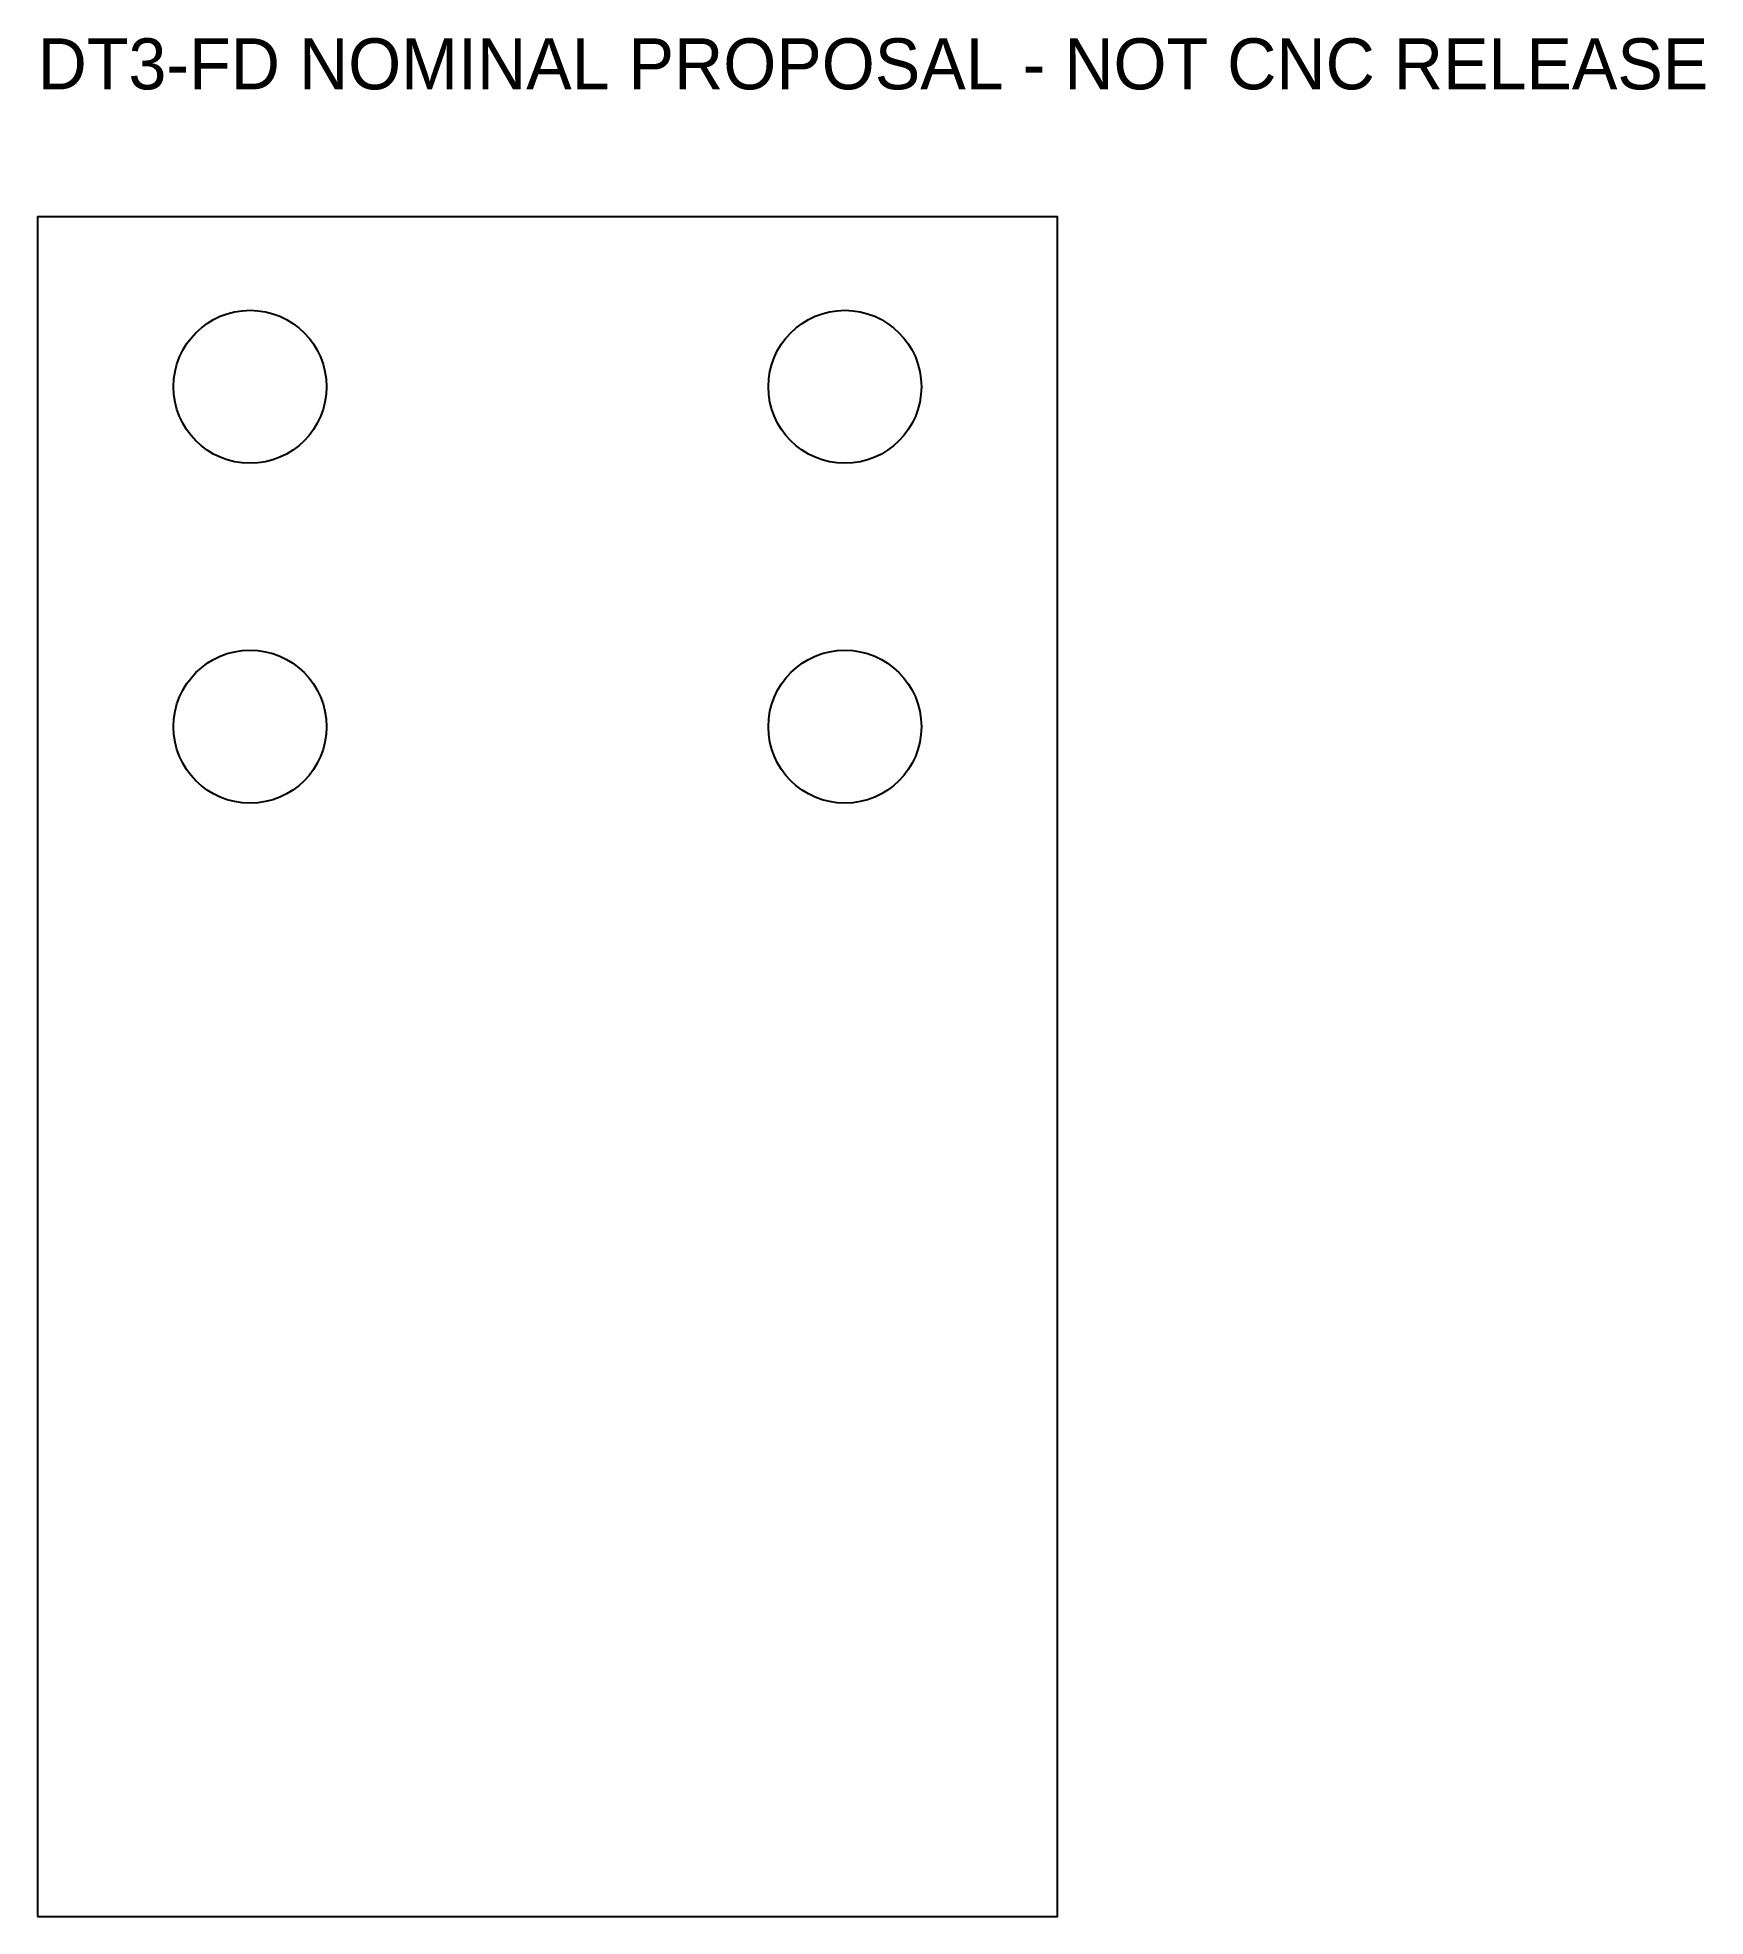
# Model space of a CAD drawing. Header units: millimetres. Extents: x -60 to 136, y -100 to 121.
import ezdxf

# ---------------------------------------------------------------- set-up
doc = ezdxf.new("R2010")
doc.units = ezdxf.units.MM

msp = doc.modelspace()

# ---------------------------------------------------------------- linework, layer by layer
msp.add_lwpolyline([(-60, -100), (60, -100), (60, 100), (-60, 100)], close=True)
for centre in [(-35, 80), (35, 80), (-35, 40), (35, 40)]:
    msp.add_circle(centre, 9)

# ---------------------------------------------------------------- texts
msp.add_text('DT3-FD NOMINAL PROPOSAL - NOT CNC RELEASE', height=6).set_placement((-60, 115))

doc.saveas('drawing.dxf')
